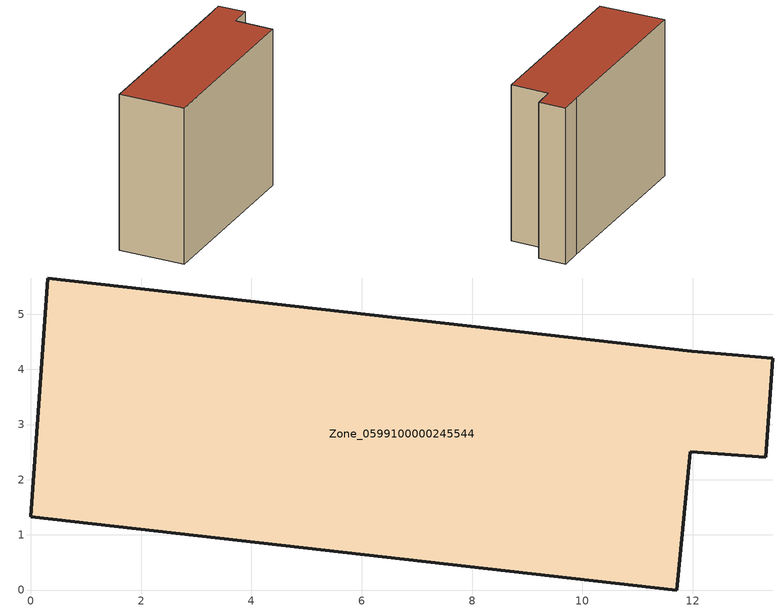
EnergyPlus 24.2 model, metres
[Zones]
Zone_0599100000245544
 floor ground (C_G): 0,1.33 0.31,5.66 11.99,4.33 13.45,4.2 13.33,2.41 11.96,2.51 11.71,0 z2.39
 wall outside (C_F): 0.31,5.66 0,1.33 11.71,0 11.96,2.51 13.33,2.41 13.45,4.2 11.99,4.33 0.31,5.66 z2.39:13.04
 roof outside (C_R): 13.45,4.2 11.99,4.33 0.31,5.66 0,1.33 11.71,0 11.96,2.51 13.33,2.41 z13.04
[BUILDING]
Pand.0599100000245544: North Axis=0; Terrain=City; Loads Convergence Tolerance Value=0.04; Temperature Convergence Tolerance Value=0.4; Solar Distribution=FullExterior; Maximum Number of Warmup Days=25; Minimum Number of Warmup Days=1
[Site:Location]
Rotterdam.The.Hague.AP_ZH_NLD Design_Conditions: Latitude=51.96; Longitude=4.45; Time Zone=1; Elevation=-4.5
[SITE:GROUNDTEMPERATURE:BUILDINGSURFACE]
18, 18, 18, 18, 18, 18, 18, 18, 18, 18, 18, 18
[MATERIAL] Thermal Absorptance=0.9; Solar Absorptance=0.7; Visible Absorptance=0.7
Name | Roughness | Thickness | Conductivity | Density | Specific Heat
G.TI.1946 | MediumSmooth | 0.15 | 1 | 540 | 1210
F.TI.1946 | Rough | 0.3 | 0.857143 | 1920 | 840
R.TI.1946 | MediumRough | 0.2 | 0.1 | 1500 | 1000
[CONSTRUCTION]
C_G: G.TI.1946
C_F: F.TI.1946
C_R: R.TI.1946
[ZONE]
Zone_0599100000245544: Type=1; Multiplier=1; Ceiling Height=Autocalculate; Volume=Autocalculate; Floor Area=autocalculate; Part of Total Floor Area=Yes
[ZONEINFILTRATION:DESIGNFLOWRATE]
Infil_Zone_0599100000245544: Zone or ZoneList or Space or SpaceList=Zone_0599100000245544; Schedule=AlwaysOn; Design Flow Rate Calculation Method=Flow/Area; Flow Rate per Floor Area=0.003; Constant Term Coefficient=1; Temperature Term Coefficient=0; Velocity Term Coefficient=0; Velocity Squared Term Coefficient=0
[HVACTEMPLATE:ZONE:IDEALLOADSAIRSYSTEM]
Zone_0599100000245544: Maximum Heating Supply Air Temperature=50; Minimum Cooling Supply Air Temperature=13; Maximum Heating Supply Air Humidity Ratio=0.0156; Minimum Cooling Supply Air Humidity Ratio=0.0077; Heating Limit=NoLimit; Cooling Limit=NoLimit; Dehumidification Control Type=ConstantSensibleHeatRatio; Cooling Sensible Heat Ratio=0.7; Dehumidification Setpoint=60; Humidification Control Type=None; Humidification Setpoint=30; Outdoor Air Method=None; Outdoor Air Flow Rate per Person=0.00944; Outdoor Air Flow Rate per Zone Floor Area=0; Outdoor Air Flow Rate per Zone=0; Demand Controlled Ventilation Type=None; Outdoor Air Economizer Type=NoEconomizer; Heat Recovery Type=None; Sensible Heat Recovery Effectiveness=0.7; Latent Heat Recovery Effectiveness=0.65
[ZONECONTROL:THERMOSTAT]
ThermostatControl_Zone_0599100000245544: Zone or ZoneList=Zone_0599100000245544; Control Type Schedule=DualSetpointControlType; Control 1=Thermostat_Zone_0599100000245544; Temperature Difference Between Cutout And Setpoint=0
[THERMOSTATSETPOINT:DUALSETPOINT]
Thermostat_Zone_0599100000245544: Heating Setpoint Temperature Schedule=HeatingSetpoint_Zone_0599100000245544; Cooling Setpoint Temperature Schedule=CoolingSetpoint_Zone_0599100000245544
[SCHEDULE:COMPACT]
HeatingSetpoint_Zone_0599100000245544: Through: 12/31, For: AllDays, Until: 24:00, 21
CoolingSetpoint_Zone_0599100000245544: Through: 12/31, For: AllDays, Until: 24:00, 24
DualSetpointControlType: Through: 12/31, For: AllDays, Until: 24:00, 4
AlwaysOn: Through: 12/31, For: AllDays, Until: 24:00, 1
